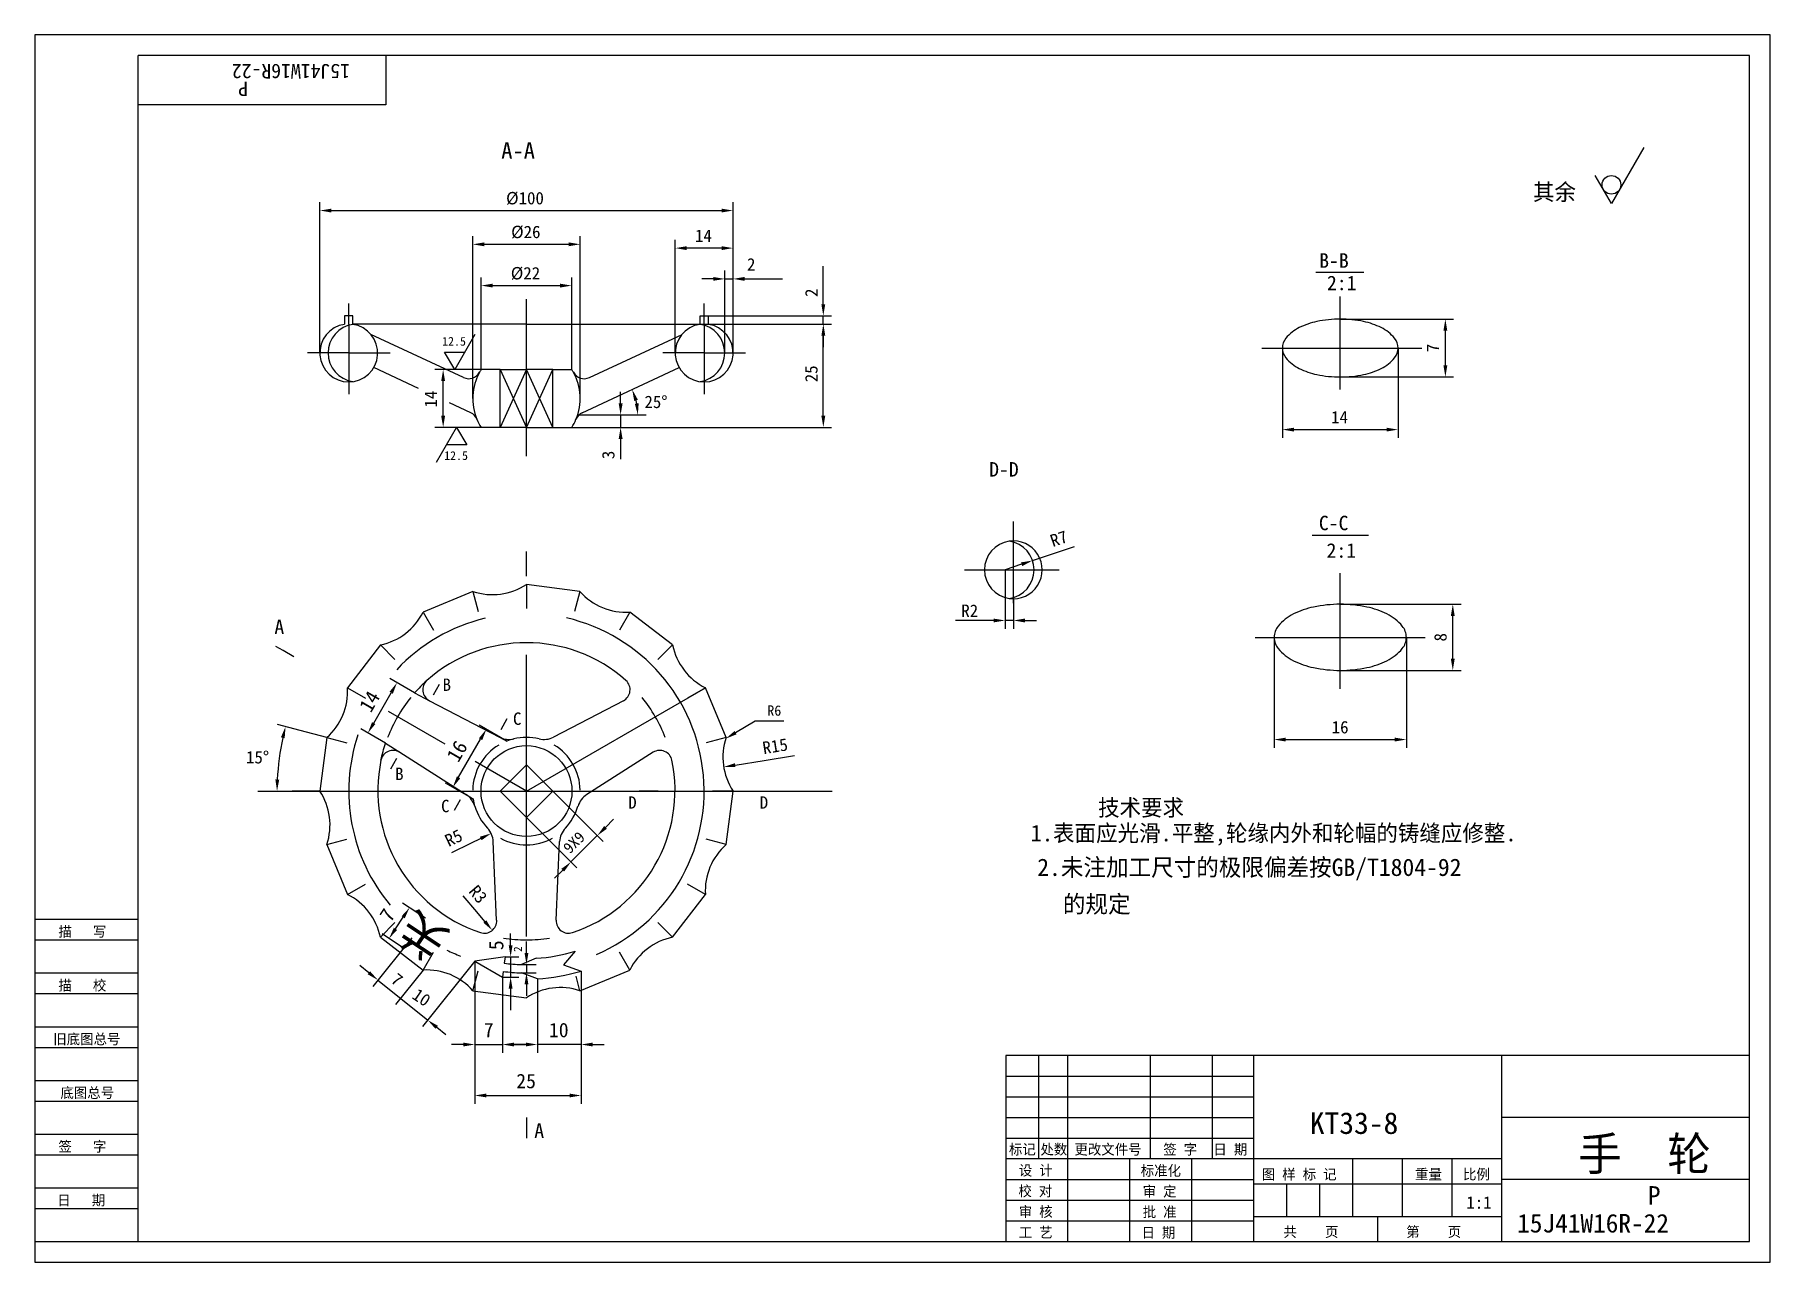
# Model space of a CAD drawing. Header units: metres. Extents: x 0 to 420, y 0 to 297.
import ezdxf

# ---------------------------------------------------------------- set-up
doc = ezdxf.new("R2010")
doc.units = ezdxf.units.M
for name, color, linetype in [('C', 6, 'Continuous'), ('D', 1, 'Continuous'), ('FL', 5, 'Continuous'), ('T', 7, 'Continuous'), ('TL', 4, 'Continuous')]:
    doc.layers.add(name, color=color, linetype=linetype)

# ---------------------------------------------------------------- blocks, each defined once
blk = doc.blocks.new('TUKUN3')
at = {"layer": 'FL'}
for p, q in [((0, 297), (0, 0)), ((420, 297), (0, 297)), ((420, 0), (420, 297)), ((0, 78), (25, 78)), ((0, 70), (25, 70)), ((0, 65), (25, 65)), ((0, 57), (25, 57)), ((0, 52), (25, 52)), ((243, 25), (243, 50)), ((250, 5), (250, 50)), ((270, 25), (270, 50)), ((285, 25), (285, 50)), ((0, 44), (25, 44)), ((235, 45), (295, 45)), ((0, 39), (25, 39)), ((235, 40), (295, 40)), ((235, 35), (295, 35)), ((0, 31), (25, 31)), ((235, 30), (295, 30)), ((0, 26), (25, 26)), ((280, 5), (280, 25)), ((0, 18), (25, 18)), ((235, 20), (295, 20)), ((0, 13), (25, 13)), ((235, 15), (295, 15)), ((235, 10), (295, 10)), ((0, 0), (420, 0))]:
    blk.add_line(p, q, dxfattribs=at)
at = {"layer": 'TL'}
for p, q in [((25, 5), (25, 292)), ((415, 292), (25, 292)), ((85, 292), (85, 280)), ((415, 5), (415, 292)), ((85, 280), (25, 280)), ((0, 83), (25, 83)), ((235, 50), (235, 5)), ((415, 50), (235, 50)), ((295, 5), (295, 50)), ((355, 5), (355, 50)), ((415, 35), (355, 35)), ((355, 25), (235, 25)), ((265, 5), (265, 25)), ((319, 11), (319, 25)), ((331, 11), (331, 25)), ((343, 11), (343, 25)), ((295, 19), (355, 19)), ((303, 11), (303, 19)), ((311, 11), (311, 19)), ((415, 20), (355, 20)), ((355, 11), (295, 11)), ((325, 5), (325, 11)), ((0, 5), (415, 5))]:
    blk.add_line(p, q, dxfattribs=at)
at = {"layer": 'T'}
for s, p in [('描   写', (5.74, 78.76)), ('描   校', (5.74, 65.76)), ('旧底图总号', (4.49, 52.76)), ('底图总号', (6.22, 39.76)), ('签   字', (5.74, 26.76)), ('标记', (235.75, 26.07)), ('处数', (243.38, 26.07)), ('更改文件号', (251.61, 26.07)), ('签 字', (273.1, 26.07)), ('日 期', (285.23, 26.07)), ('设 计', (238.14, 20.99)), ('标准化', (267.65, 20.93)), ('图 样 标 记', (296.95, 20.04)), ('重量', (334.03, 20.04)), ('比例', (345.64, 20.04)), ('校 对', (238.05, 15.99)), ('审 定', (268.13, 15.93)), ('日   期', (5.45, 13.76)), ('审 核', (238.14, 10.99)), ('批 准', (268.13, 10.93)), ('工 艺', (238.14, 5.99)), ('日 期', (267.84, 5.93)), ('共    页', (302.18, 6.13)), ('第    页', (331.9, 6.13))]:
    blk.add_text(s, height=2.5, dxfattribs=at).set_placement(p)

msp = doc.modelspace()

# ---------------------------------------------------------------- linework, layer by layer
at = {"layer": 'C'}
for p, q in [((76, 227), (76, 232)), ((119, 195), (119, 233)), ((162, 227), (162, 232)), ((315.93, 211.17), (315.93, 233.63)), ((76, 227), (76, 210)), ((162, 227), (162, 210)), ((76, 220), (66, 220)), ((76, 220), (86, 220)), ((162, 220), (152, 220)), ((162, 220), (172, 220)), ((296.95, 221.19), (335.7, 221.19)), ((236.84, 159.44), (236.84, 179.21)), ((119, 166), (119, 172)), ((224.98, 167.54), (247.91, 167.54)), ((315.93, 138.77), (315.93, 166.76)), ((119, 78.85), (119, 147)), ((295.36, 151.2), (336.49, 151.2)), ((119, 114), (162.3, 139)), ((99.31, 125.37), (85.63, 133.26)), ((119, 114), (106.55, 121.19)), ((54, 114), (193, 114))]:
    msp.add_line(p, q, dxfattribs=at)
for start, end in [(103.41, 136.91), (293.2, 77.02), (161.57, 219.99), (243.43, 248.2)]:
    msp.add_arc((119, 114), 43, start, end, dxfattribs=at)
at = {"layer": 'D'}
for p, q in [((389.37, 269.69), (381.56, 256.17)), ((381.56, 256.17), (377.66, 262.93)), ((69, 220), (69, 256.46)), ((169, 220), (169, 256.46)), ((71.8, 254.46), (166.2, 254.46)), ((106, 209), (106, 248.29)), ((132, 209), (132, 248.29)), ((108.8, 246.29), (129.2, 246.29)), ((155, 220), (155, 247.37)), ((166.2, 245.37), (157.8, 245.37)), ((169, 220), (169, 247.37)), ((167, 220), (167, 239.92)), ((169, 220), (169, 239.92)), ((190.84, 234.6), (190.84, 240.98)), ((310.01, 239.52), (321.67, 239.52)), ((108.05, 216), (108.05, 238.3)), ((110.85, 236.3), (127.15, 236.3)), ((129.95, 216), (129.95, 238.3)), ((164.2, 237.92), (161.4, 237.92)), ((167, 237.92), (169, 237.92)), ((171.8, 237.92), (174.6, 237.92)), ((174.6, 237.92), (180.98, 237.92)), ((190.84, 231.8), (190.84, 234.6)), ((161, 227), (192.84, 227)), ((163, 229), (192.84, 229)), ((190.84, 227), (190.84, 229)), ((190.84, 227), (192.84, 227)), ((315.93, 228.19), (343.37, 228.19)), ((106.51, 224.45), (101.63, 216)), ((190.84, 204.8), (190.84, 224.2)), ((190.84, 224.2), (190.84, 221.4)), ((341.37, 216.99), (341.37, 225.39)), ((101.63, 216), (99.19, 220.22)), ((99.19, 220.22), (104.07, 220.22)), ((301.93, 221.19), (301.93, 199.46)), ((329.93, 221.19), (329.93, 199.46)), ((108.05, 216), (96.84, 216)), ((98.84, 204.8), (98.84, 213.2)), ((141.79, 207.8), (141.79, 210.6)), ((315.93, 214.19), (343.37, 214.19)), ((108.05, 202), (96.84, 202)), ((97.23, 193.55), (102.11, 202)), ((102.11, 202), (104.55, 197.78)), ((129.95, 202), (143.79, 202)), ((131.37, 205), (141.86, 205)), ((131.71, 205), (143.79, 205)), ((141.79, 205), (141.79, 202)), ((143.79, 205), (147.96, 205)), ((143.79, 202), (192.84, 202)), ((104.55, 197.78), (99.67, 197.78)), ((141.79, 199.2), (141.79, 196.4)), ((304.73, 201.46), (327.13, 201.46)), ((141.79, 196.4), (141.79, 194.31)), ((246.78, 171.57), (251.6, 173.2)), ((309.12, 175.9), (322.79, 175.9)), ((238.82, 168.88), (234.84, 167.54)), ((241.47, 169.78), (246.78, 171.57)), ((234.84, 167.54), (234.84, 153.28)), ((236.84, 160.54), (236.84, 153.28)), ((315.93, 159.2), (345.17, 159.2)), ((343.17, 146), (343.17, 156.4)), ((229.24, 155.28), (222.86, 155.28)), ((232.04, 155.28), (229.24, 155.28)), ((236.84, 155.28), (234.84, 155.28)), ((239.64, 155.28), (242.44, 155.28)), ((299.93, 151.2), (299.93, 124.47)), ((331.93, 151.2), (331.93, 124.47)), ((315.93, 143.2), (345.17, 143.2)), ((91.94, 137.74), (85.93, 141.21)), ((82.03, 130.46), (86.26, 137.79)), ((91.94, 137.74), (95.54, 135.87)), ((169.62, 128.14), (174.38, 130.99)), ((174.38, 130.99), (177.18, 130.99)), ((177.18, 130.99), (181.32, 130.99)), ((64.22, 128.68), (58.77, 130.14)), ((70.7, 126.94), (64.22, 128.68)), ((84.91, 125.57), (78.9, 129.04)), ((102.58, 117.33), (107.9, 126.56)), ((114.27, 126.11), (107.57, 129.98)), ((112.45, 127.06), (114.27, 126.11)), ((302.73, 126.47), (329.13, 126.47)), ((84.91, 125.57), (88.33, 123.39)), ((176.55, 121.43), (183.84, 122.6)), ((169.49, 120.29), (176.55, 121.43)), ((69, 114), (62.29, 114)), ((106.15, 112.04), (99.44, 115.91)), ((125.36, 114), (137.55, 101.81)), ((104.42, 113.14), (106.15, 112.04)), ((119, 107.64), (131.19, 95.45)), ((138.12, 105.21), (140.1, 107.19)), ((105.43, 101.32), (100.85, 99.09)), ((107.95, 102.54), (105.43, 101.32)), ((129.77, 96.86), (136.14, 103.23)), ((127.79, 94.88), (125.81, 92.9)), ((106.97, 84.79), (103.69, 88.69)), ((94.56, 83.23), (89.04, 86.9)), ((108.93, 82.46), (106.97, 84.79)), ((87.3, 80.67), (89.15, 83.46)), ((91.29, 78.53), (81.8, 66.73)), ((89.26, 76.01), (84.08, 79.44)), ((115.17, 76.72), (115.17, 79.52)), ((119, 74.85), (119, 77.65)), ((80.87, 70.04), (78.69, 71.79)), ((106.52, 72.86), (93.82, 57.06)), ((106.5, 72.86), (106.5, 50.69)), ((113.83, 73.92), (117.17, 73.92)), ((115.17, 73.92), (115.17, 69.01)), ((116.94, 72.05), (121.32, 72.05)), ((119, 72.05), (119, 70.03)), ((83.05, 68.29), (95.08, 58.62)), ((94, 70.7), (87.27, 62.33)), ((113.2, 69.01), (113.2, 50.69)), ((113.2, 69.01), (117.17, 69.01)), ((117.42, 70.03), (121.32, 70.03)), ((119, 67.23), (119, 64.43)), ((121.65, 68.58), (121.65, 50.69)), ((132.23, 70.46), (132.23, 50.69)), ((115.17, 66.21), (115.17, 63.41)), ((115.17, 63.41), (115.17, 60.98)), ((97.29, 56.85), (99.47, 55.09)), ((103.7, 52.69), (100.9, 52.69)), ((106.5, 52.69), (113.2, 52.69)), ((106.5, 50.69), (106.5, 38.35)), ((116, 52.69), (118.8, 52.69)), ((118.85, 52.69), (116.05, 52.69)), ((132.23, 52.69), (121.65, 52.69)), ((132.23, 50.69), (132.23, 38.35)), ((135.03, 52.69), (137.83, 52.69)), ((109.3, 40.35), (129.43, 40.35))]:
    msp.add_line(p, q, dxfattribs=at)
for points in [[(94.92, 140.76, 0.03), (91.94, 137.74, 0.55)], [(115.94, 126.63, 0.03), (114.27, 126.11, 0.12)], [(83.79, 121.48, -0.03), (84.91, 125.57, -0.55)], [(106.53, 110.33, -0.03), (106.15, 112.04, -0.12)]]:
    msp.add_lwpolyline(points, format="xyb", dxfattribs=at)
msp.add_circle((381.56, 260.68), 2.25, dxfattribs=at)
for centre, radius, start, end in [((78, 220), 7, 98.21, 261.79), ((160, 220), 7, 278.21, 81.79), ((131.37, 205), 14.59, 11.02, 13.98), ((119, 114), 60.36, 167.66, 177.34)]:
    msp.add_arc(centre, radius, start, end, dxfattribs=at)
for points in [[(71.8, 254.92), (71.8, 253.99), (69, 254.46)], [(166.2, 254.92), (166.2, 253.99), (169, 254.46)], [(108.8, 246.76), (108.8, 245.82), (106, 246.29)], [(129.2, 246.76), (129.2, 245.82), (132, 246.29)], [(157.8, 245.83), (157.8, 244.9), (155, 245.37)], [(166.2, 245.83), (166.2, 244.9), (169, 245.37)], [(110.85, 236.77), (110.85, 235.84), (108.05, 236.3)], [(127.15, 236.77), (127.15, 235.84), (129.95, 236.3)], [(164.2, 238.39), (164.2, 237.46), (167, 237.92)], [(171.8, 238.39), (171.8, 237.46), (169, 237.92)], [(190.37, 231.8), (191.31, 231.8), (190.84, 229)], [(190.37, 224.2), (191.31, 224.2), (190.84, 227)], [(190.37, 224.2), (191.31, 224.2), (190.84, 227)], [(340.91, 225.39), (341.84, 225.39), (341.37, 228.19)], [(98.37, 213.2), (99.31, 213.2), (98.84, 216)], [(340.91, 216.99), (341.84, 216.99), (341.37, 214.19)], [(145.08, 208.37), (145.96, 208.68), (144.59, 211.16)], [(141.32, 207.8), (142.26, 207.8), (141.79, 205)], [(146.15, 207.83), (145.22, 207.74), (145.96, 205)], [(98.37, 204.8), (99.31, 204.8), (98.84, 202)], [(141.32, 199.2), (142.26, 199.2), (141.79, 202)], [(190.37, 204.8), (191.31, 204.8), (190.84, 202)], [(304.73, 201.92), (304.73, 200.99), (301.93, 201.46)], [(327.13, 201.92), (327.13, 200.99), (329.93, 201.46)], [(238.97, 168.44), (238.67, 169.33), (241.47, 169.78)], [(232.04, 155.74), (232.04, 154.81), (234.84, 155.28)], [(239.64, 155.74), (239.64, 154.81), (236.84, 155.28)], [(342.7, 156.4), (343.63, 156.4), (343.17, 159.2)], [(342.7, 146), (343.63, 146), (343.17, 143.2)], [(85.86, 138.02), (86.66, 137.55), (87.66, 140.21)], [(81.63, 130.69), (82.43, 130.23), (80.63, 128.04)], [(59.58, 127.01), (60.49, 126.79), (60.7, 129.62)], [(107.5, 126.79), (108.3, 126.32), (109.3, 128.98)], [(169.86, 127.74), (169.38, 128.54), (167.22, 126.7)], [(302.73, 126.93), (302.73, 126), (299.93, 126.47)], [(329.13, 126.93), (329.13, 126), (331.93, 126.47)], [(169.57, 119.83), (169.42, 120.75), (166.73, 119.84)], [(59.17, 116.79), (58.24, 116.81), (58.64, 114)], [(102.17, 117.57), (102.98, 117.1), (101.18, 114.91)], [(137.79, 105.54), (138.45, 104.88), (136.14, 103.23)], [(108.15, 102.12), (107.74, 102.96), (110.47, 103.77)], [(127.46, 95.21), (128.12, 94.55), (129.77, 96.86)], [(88.77, 83.72), (89.54, 83.21), (90.7, 85.8)], [(86.91, 80.93), (87.69, 80.41), (85.75, 78.34)], [(108.57, 82.16), (109.28, 82.76), (110.73, 80.32)], [(114.7, 76.72), (115.64, 76.72), (115.17, 73.92)], [(118.53, 74.85), (119.47, 74.85), (119, 72.05)], [(81.16, 70.4), (80.58, 69.68), (83.05, 68.29)], [(114.7, 66.21), (115.64, 66.21), (115.17, 69.01)], [(118.53, 67.23), (119.47, 67.23), (119, 70.03)], [(97.58, 57.21), (96.99, 56.48), (95.1, 58.6)], [(103.7, 53.15), (103.7, 52.22), (106.5, 52.69)], [(116, 53.15), (116, 52.22), (113.2, 52.69)], [(118.85, 53.15), (118.85, 52.22), (121.65, 52.69)], [(135.03, 53.15), (135.03, 52.22), (132.23, 52.69)], [(109.3, 40.82), (109.3, 39.89), (106.5, 40.35)], [(129.43, 40.82), (129.43, 39.89), (132.23, 40.35)]]:
    msp.add_solid(points, dxfattribs=at)
at = {"layer": 'FL'}
for p, q in [((119, 216), (112.65, 202)), ((112.65, 216), (119, 202)), ((125.35, 202), (119, 216)), ((119, 202), (125.35, 216))]:
    msp.add_line(p, q, dxfattribs=at)
at = {"layer": 'TL'}
for p, q in [((77, 229), (75, 229)), ((75, 229), (75, 226.93)), ((77, 226.93), (77, 229)), ((119, 227), (77, 227)), ((119, 227), (161, 227)), ((161, 226.93), (161, 229)), ((161, 229), (163, 229)), ((163, 229), (163, 226.93)), ((103.75, 214.07), (81.35, 224.51)), ((134.25, 214.07), (156.65, 224.51)), ((92.89, 211.41), (82.04, 216.47)), ((112.65, 216), (108.05, 216)), ((112.65, 202), (112.65, 216)), ((112.65, 216), (119, 216)), ((119, 202), (119, 216)), ((125.35, 216), (119, 216)), ((125.35, 202), (125.35, 216)), ((125.35, 216), (129.95, 216)), ((132.48, 205.52), (155.96, 216.47)), ((105.52, 205.52), (100.35, 207.93)), ((112.65, 202), (108.05, 202)), ((119, 202), (112.65, 202)), ((119, 202), (125.35, 202)), ((125.35, 202), (129.95, 202)), ((131.94, 162.3), (119, 164)), ((119, 164), (119, 158.2)), ((106.06, 162.3), (94, 157.3)), ((106.06, 162.3), (107.35, 157.47)), ((131.94, 162.3), (130.65, 157.47)), ((94, 157.3), (96.5, 152.97)), ((144, 157.3), (141.5, 152.97)), ((154.36, 149.36), (144, 157.3)), ((60.11, 148), (58.38, 149)), ((62.71, 146.5), (60.11, 148)), ((83.64, 149.36), (75.7, 139)), ((83.64, 149.36), (87.18, 145.82)), ((154.36, 149.36), (150.82, 145.82)), ((75.7, 139), (80.03, 136.5)), ((96.47, 137.26), (97.97, 139.86)), ((162.3, 139), (157.97, 136.5)), ((167.3, 126.94), (162.3, 139)), ((95.54, 135.87), (112.45, 127.06)), ((142.46, 135.87), (125.55, 127.06)), ((112.84, 128.93), (114.34, 131.53)), ((70.7, 126.94), (69, 114)), ((70.7, 126.94), (75.53, 125.65)), ((167.3, 126.94), (162.47, 125.65)), ((87.59, 121.89), (86.09, 119.29)), ((88.33, 123.39), (104.42, 113.14)), ((149.67, 123.39), (133.58, 113.14)), ((119, 120.36), (112.64, 114)), ((122.18, 117.18), (119, 120.36)), ((69, 114), (74, 114)), ((112.64, 114), (119, 107.64)), ((119, 107.64), (125.36, 114)), ((125.36, 114), (122.18, 117.18)), ((150.91, 114), (146.25, 114)), ((169, 114), (164, 114)), ((167.3, 101.06), (169, 114)), ((176.07, 114.01), (182.9, 114.01)), ((102.99, 111.87), (101.49, 109.27)), ((70.7, 101.06), (75.53, 102.35)), ((70.7, 101.06), (75.7, 89)), ((111.79, 82.75), (110.97, 101.8)), ((126.21, 82.75), (127.03, 101.8)), ((167.3, 101.06), (162.47, 102.35)), ((75.7, 89), (80.03, 91.5)), ((154.36, 78.64), (162.3, 89)), ((162.3, 89), (157.97, 91.5)), ((83.64, 78.64), (87.18, 82.18)), ((154.36, 78.64), (150.82, 82.18)), ((83.64, 78.64), (94, 70.7)), ((94, 70.7), (96.5, 75.03)), ((113.83, 73.92), (106.5, 72.86)), ((106.5, 72.86), (113.2, 69.01)), ((113.83, 73.92), (113.63, 72.34)), ((121.35, 73.57), (117.84, 72.02)), ((130.77, 75.25), (127.94, 71.94)), ((127.94, 71.94), (132.23, 70.46)), ((144, 70.7), (141.5, 75.03)), ((106.06, 65.7), (107.35, 70.53)), ((113.37, 70.36), (113.2, 69.01)), ((121.65, 68.58), (117.79, 70.02)), ((131.94, 65.7), (131, 69.23)), ((131.94, 65.7), (144, 70.7)), ((106.06, 65.7), (119, 64)), ((119, 35), (119, 30))]:
    msp.add_line(p, q, dxfattribs=at)
for points in [[(329.93, 221.19, 0.17), (329.08, 223.56, 0.1), (325.83, 226.14, 0.06), (321.59, 227.61, 0.05), (315.93, 228.19, 0.05), (310.27, 227.61, 0.06), (306.03, 226.14, 0.1), (302.78, 223.56, 0.17), (301.93, 221.19, 0.17), (302.78, 218.82, 0.1), (306.03, 216.24, 0.06), (310.27, 214.77, 0.05), (315.93, 214.19, 0.05), (321.59, 214.77, 0.06), (325.83, 216.24, 0.1), (329.08, 218.82, 0.17)], [(331.93, 151.2, 0.17), (330.95, 153.91, 0.1), (327.24, 156.86, 0.06), (322.4, 158.54, 0.05), (315.93, 159.2, 0.05), (309.46, 158.54, 0.06), (304.62, 156.86, 0.1), (300.91, 153.91, 0.17), (299.93, 151.2, 0.17), (300.91, 148.49, 0.1), (304.62, 145.55, 0.06), (309.46, 143.87, 0.05), (315.93, 143.2, 0.05), (322.4, 143.87, 0.06), (327.24, 145.55, 0.1), (330.95, 148.49, 0.17)]]:
    msp.add_lwpolyline(points, format="xyb", close=True, dxfattribs=at)
for points in [[(235.84, 160.61, 1.15), (235.84, 174.47, 1.15)], [(106.06, 162.3, 0.23), (119, 164, -1.16)], [(131.94, 162.3, 0.23), (144, 157.3, -1.16)], [(83.64, 149.36, 0.23), (94, 157.3, -1.16)], [(143.08, 140.76, 0.38), (94.92, 140.76, 0.55)], [(154.36, 149.36, 0.23), (162.3, 139, -1.16)], [(70.7, 126.94, 0.23), (75.7, 139, -1.16)], [(122.06, 126.63, 0.12), (115.94, 126.63, 0.12)], [(167.3, 126.94, 0.23), (169, 114, -1.16)], [(83.79, 121.48, 0.38), (107.87, 79.76, 0.55)], [(130.13, 79.76, 0.38), (154.21, 121.48, 0.55)], [(70.7, 101.06, 0.23), (69, 114, -1.16)], [(106.53, 110.33, 0.12), (109.59, 105.03, 0.12)], [(128.41, 105.03, 0.12), (131.47, 110.33, 0.12)], [(167.3, 101.06, 0.23), (162.3, 89, -1.16)], [(83.64, 78.64, 0.23), (75.7, 89, -1.16)], [(154.36, 78.64, 0.23), (144, 70.7, -1.16)], [(106.06, 65.7, 0.23), (94, 70.7, -1.16)], [(131.94, 65.7, 0.23), (119, 64, -1.16)]]:
    msp.add_lwpolyline(points, format="xyb", dxfattribs=at)
msp.add_circle((119, 114), 11, dxfattribs=at)
for centre, radius, start, end in [((76, 220), 7, 98.21, 81.79), ((162, 220), 7, 98.21, 81.79), ((105.02, 216.78), 3, 245, 330.89), ((119, 209), 13, 150.89, 202.8), ((119, 209), 13, 147.42, 150.89), ((119, 209), 13, 29.11, 32.58), ((119, 209), 13, 337.2, 29.11), ((132.98, 216.78), 3, 209.11, 295), ((104.25, 202.8), 3, 22.8, 65), ((119, 209), 13, 202.8, 212.58), ((119, 209), 13, 327.42, 337.2), ((133.75, 202.8), 3, 115, 157.2), ((236.84, 167.54), 7, 98.21, 261.79), ((234.84, 167.54), 7, 278.21, 81.79), ((96.92, 138.53), 3, 131.99, 242.49), ((141.08, 138.53), 3, 297.51, 48.01), ((119, 114), 36, 141.07, 150), ((119, 114), 36, 30, 38.93), ((119, 114), 36, 150, 158.93), ((119, 114), 36, 21.07, 30), ((114.76, 131.49), 5, 242.49, 283.62), ((123.24, 131.49), 5, 256.38, 297.51), ((86.72, 120.85), 3, 57.51, 168.01), ((119, 114), 13, 121.12, 150), ((119, 114), 13, 30, 58.88), ((151.28, 120.85), 3, 11.99, 122.49), ((119, 114), 13, 150, 178.88), ((119, 114), 13, 1.12, 30), ((101.73, 108.92), 5, 16.38, 57.51), ((136.27, 108.92), 5, 122.49, 163.62), ((105.97, 101.58), 5, 2.49, 43.62), ((132.03, 101.58), 5, 136.38, 177.51), ((119, 114), 13, 241.12, 270), ((119, 114), 13, 270, 298.88), ((108.8, 82.62), 3, 251.99, 2.49), ((129.2, 82.62), 3, 177.51, 288.01), ((119, 114), 36, 261.07, 270), ((119, 114), 36, 270, 278.93), ((119, 114), 42, 262.65, 268.42), ((119, 114), 40.5, 273.33, 286.9), ((119, 114), 44, 262.65, 268.42), ((119, 114), 45.5, 273.33, 286.9)]:
    msp.add_arc(centre, radius, start, end, dxfattribs=at)

# ---------------------------------------------------------------- block references
at = {"layer": 'D'}
msp.add_blockref('TUKUN3', (0, 0), dxfattribs=at)

# ---------------------------------------------------------------- texts
for s, height, rotation, p in [('15J41W16R-22', 3.5, 180, (76.29, 289.9)), ('P', 3.5, 180, (51.63, 285.66)), ('2', 3, 90, (189.44, 233.55)), ('7', 3, 90, (339.87, 220.19)), ('25', 3, 90, (189.44, 212.92)), ('14', 3, 90, (97.34, 206.79)), ('3', 3, 90, (140.29, 194.31)), ('R7', 3, 18.67, (246.38, 173.02)), ('8', 3, 90, (341.67, 150.2)), ('14', 3.5, 60, (81.34, 132.76)), ('16', 3.5, 60, (102.51, 120.73)), ('R15', 3, 9.16, (176.4, 122.92)), ('R5', 3, 25.95, (100.2, 100.44)), ('9X9', 2.7, 45, (129.51, 98.68)), ('R3', 3, 310.07, (104.84, 89.65)), ('7', 3.5, 56.4, (86.12, 82.06)), ('5', 3.5, 90, (113.42, 75.52)), ('2', 2, 90, (117.91, 75.09)), ('7', 3, 321.22, (85.95, 67.88)), ('10', 3, 326.11, (91.09, 63.98))]:
    msp.add_text(s, height=height, rotation=rotation, dxfattribs=at).set_placement(p)
for s, height, p in [('A-A', 4, (112.9, 267)), ('其余', 4, (362.58, 256.95)), ('%%C100', 3, (114.07, 255.96)), ('%%C26', 3, (115.29, 247.79)), ('14', 3, (159.79, 246.87)), ('B-B', 3.5, (310.84, 240.62)), ('%%C22', 3, (115.21, 237.8)), ('2', 3, (172.37, 239.94)), ('2:1', 3.5, (312.72, 235.19)), ('12.5', 2.12, (98.59, 221.76)), ('25%%d', 3, (147.55, 206.67)), ('14', 3, (313.72, 202.96)), ('12.5', 2.12, (99.08, 194.11)), ('D-D', 3.5, (230.97, 190.09)), ('C-C', 3.5, (310.76, 177.12)), ('2:1', 3.5, (312.62, 170.47)), ('A', 3.5, (58, 152)), ('R2', 3, (224.23, 156.14)), ('B', 3, (98.7, 138.24)), ('R6', 2.5, (177.27, 132.24)), ('C', 3, (115.74, 130.02)), ('16', 3, (313.86, 127.97)), ('15%%d', 3, (51.13, 120.69)), ('B', 3, (87.22, 116.67)), ('C', 3, (98.34, 108.89)), ('D', 3, (143.63, 109.74)), ('D', 3, (175.45, 109.74)), ('      技术要求', 4, (241, 108)), ('1.表面应光滑.平整,轮缘内外和轮幅的铸缝应修整.', 4, (241, 101.84)), ('2.未注加工尺寸的极限偏差按GB/T1804-92', 4.2, (242.61, 93.47)), ('  的规定', 4.2, (243.1, 84.56)), ('7', 3.5, (108.68, 54.44)), ('10', 3.5, (124.44, 54.44)), ('25', 3.5, (116.53, 42.1)), ('A', 3.5, (120.89, 30.1)), ('KT33-8', 5.25, (308.56, 31.05)), ('手  轮', 8.1, (373.52, 22.19)), ('P', 4.5, (390.38, 13.92)), ('1:1', 3, (346.44, 12.96)), ('15J41W16R-22', 4.5, (358.75, 7.2))]:
    msp.add_text(s, height=height, dxfattribs=at).set_placement(p)
at = {"layer": 'FL'}
msp.add_text('关', height=8.4, rotation=146.5, dxfattribs=at).set_placement((100.83, 79.28))

doc.saveas('drawing.dxf')
